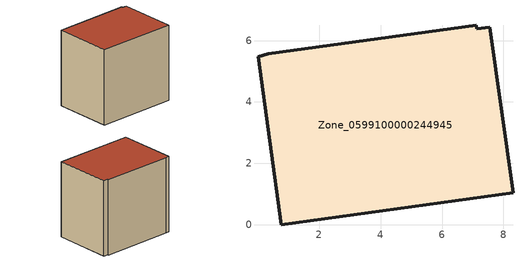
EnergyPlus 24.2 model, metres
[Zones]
Zone_0599100000244945
 floor ground (C_G): 0.01,5.48 0.34,5.57 7.11,6.5 7.13,6.39 7.56,6.44 8.31,1.04 0.77,0 z0
 wall outside (C_F): 7.11,6.5 0.34,5.57 0.01,5.48 0.77,0 8.31,1.04 7.56,6.44 7.13,6.39 7.11,6.5 z0:7.22
 roof outside (C_R): 0.34,5.57 0.01,5.48 0.77,0 8.31,1.04 7.56,6.44 7.13,6.39 7.11,6.5 z7.22
[BUILDING]
Pand.0599100000244945: North Axis=0; Terrain=City; Loads Convergence Tolerance Value=0.04; Temperature Convergence Tolerance Value=0.4; Solar Distribution=FullExterior; Maximum Number of Warmup Days=25; Minimum Number of Warmup Days=1
[Site:Location]
Rotterdam.The.Hague.AP_ZH_NLD Design_Conditions: Latitude=51.96; Longitude=4.45; Time Zone=1; Elevation=-4.5
[SITE:GROUNDTEMPERATURE:BUILDINGSURFACE]
18, 18, 18, 18, 18, 18, 18, 18, 18, 18, 18, 18
[MATERIAL] Thermal Absorptance=0.9; Solar Absorptance=0.7; Visible Absorptance=0.7
Name | Roughness | Thickness | Conductivity | Density | Specific Heat
G.TC.1946 | MediumSmooth | 0.15 | 1 | 540 | 1210
F.TC.1946 | Rough | 0.3 | 0.857143 | 1920 | 840
R.TC.1946 | MediumRough | 0.2 | 0.909091 | 1500 | 1000
[CONSTRUCTION]
C_G: G.TC.1946
C_F: F.TC.1946
C_R: R.TC.1946
[ZONE]
Zone_0599100000244945: Type=1; Multiplier=1; Ceiling Height=Autocalculate; Volume=Autocalculate; Floor Area=autocalculate; Part of Total Floor Area=Yes
[ZONEINFILTRATION:DESIGNFLOWRATE]
Infil_Zone_0599100000244945: Zone or ZoneList or Space or SpaceList=Zone_0599100000244945; Schedule=AlwaysOn; Design Flow Rate Calculation Method=Flow/Area; Flow Rate per Floor Area=0.003; Constant Term Coefficient=1; Temperature Term Coefficient=0; Velocity Term Coefficient=0; Velocity Squared Term Coefficient=0
[HVACTEMPLATE:ZONE:IDEALLOADSAIRSYSTEM]
Zone_0599100000244945: Maximum Heating Supply Air Temperature=50; Minimum Cooling Supply Air Temperature=13; Maximum Heating Supply Air Humidity Ratio=0.0156; Minimum Cooling Supply Air Humidity Ratio=0.0077; Heating Limit=NoLimit; Cooling Limit=NoLimit; Dehumidification Control Type=ConstantSensibleHeatRatio; Cooling Sensible Heat Ratio=0.7; Dehumidification Setpoint=60; Humidification Control Type=None; Humidification Setpoint=30; Outdoor Air Method=None; Outdoor Air Flow Rate per Person=0.00944; Outdoor Air Flow Rate per Zone Floor Area=0; Outdoor Air Flow Rate per Zone=0; Demand Controlled Ventilation Type=None; Outdoor Air Economizer Type=NoEconomizer; Heat Recovery Type=None; Sensible Heat Recovery Effectiveness=0.7; Latent Heat Recovery Effectiveness=0.65
[ZONECONTROL:THERMOSTAT]
ThermostatControl_Zone_0599100000244945: Zone or ZoneList=Zone_0599100000244945; Control Type Schedule=DualSetpointControlType; Control 1=Thermostat_Zone_0599100000244945; Temperature Difference Between Cutout And Setpoint=0
[THERMOSTATSETPOINT:DUALSETPOINT]
Thermostat_Zone_0599100000244945: Heating Setpoint Temperature Schedule=HeatingSetpoint_Zone_0599100000244945; Cooling Setpoint Temperature Schedule=CoolingSetpoint_Zone_0599100000244945
[SCHEDULE:COMPACT]
HeatingSetpoint_Zone_0599100000244945: Through: 12/31, For: AllDays, Until: 24:00, 21
CoolingSetpoint_Zone_0599100000244945: Through: 12/31, For: AllDays, Until: 24:00, 24
DualSetpointControlType: Through: 12/31, For: AllDays, Until: 24:00, 4
AlwaysOn: Through: 12/31, For: AllDays, Until: 24:00, 1
